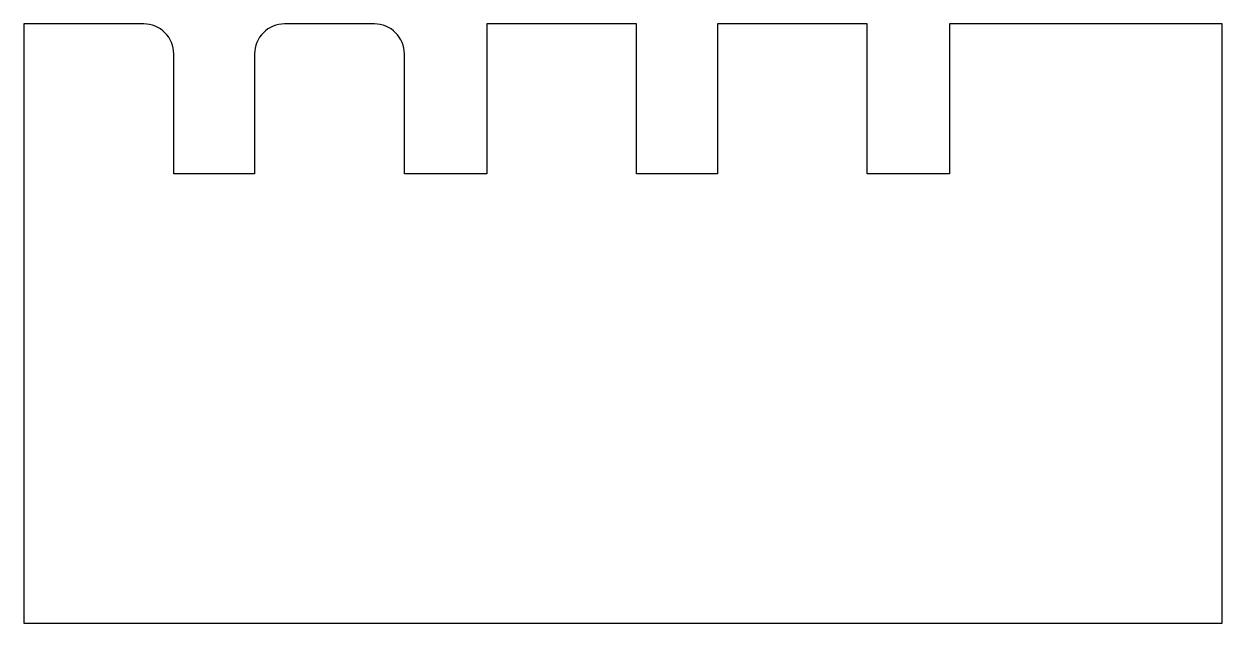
# Model space of a CAD drawing. Header units: millimetres. Extents: x 101.7 to 141.7, y 47.8 to 67.8.
import ezdxf

# ---------------------------------------------------------------- set-up
doc = ezdxf.new("R2010")
doc.units = ezdxf.units.MM
doc.layers.get('0').update_dxf_attribs({"linetype": 'CONTINUOUS'})

msp = doc.modelspace()

# ---------------------------------------------------------------- linework, layer by layer
msp.add_lwpolyline([(141.678, 47.827), (141.678, 67.827), (132.578, 67.827), (132.578, 62.827), (129.828, 62.827), (129.828, 67.827), (124.828, 67.827), (124.828, 62.827), (122.128, 62.827), (122.128, 67.827), (117.128, 67.827), (117.128, 62.827), (114.378, 62.827), (114.378, 66.827, 0.414214), (113.378, 67.827), (110.378, 67.827, 0.414214), (109.378, 66.827), (109.378, 62.827), (106.678, 62.827), (106.678, 66.827, 0.414214), (105.678, 67.827), (101.678, 67.827), (101.678, 47.827)], format="xyb", close=True)

doc.saveas('drawing.dxf')
